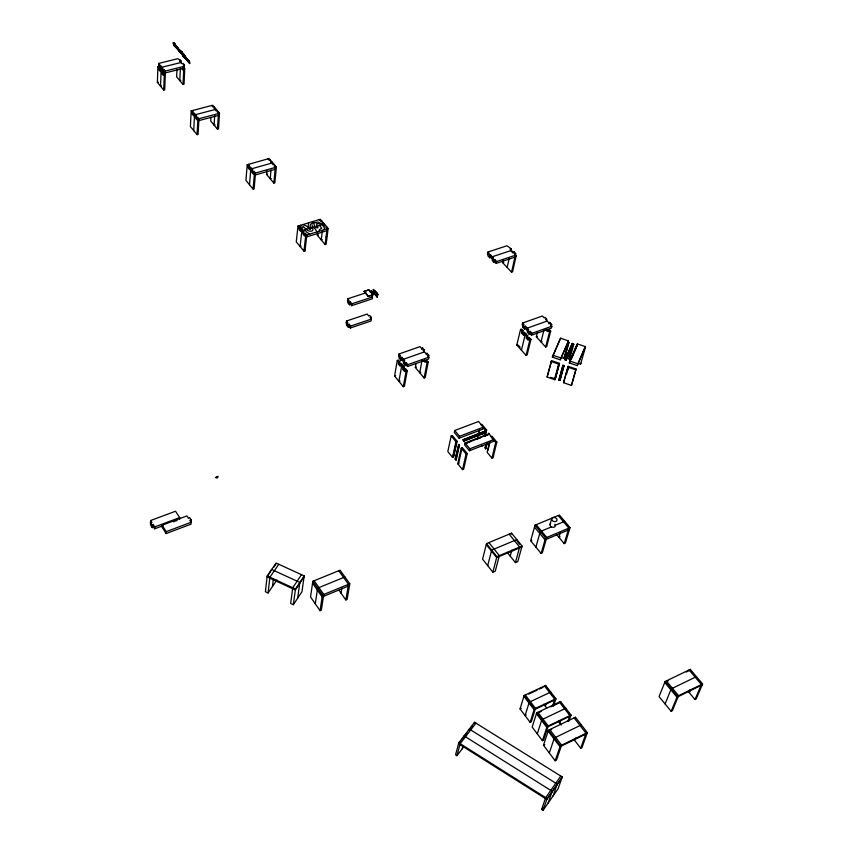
<?xml version="1.0" encoding="UTF-8"?>
<svg xmlns="http://www.w3.org/2000/svg" width="853" height="853" viewBox="0 0 853 853"><rect width="100%" height="100%" fill="white"/><g stroke="black" fill="none" stroke-linecap="round" stroke-linejoin="round"><path stroke-width="1.28" d="M398.447 364.114L398.447 361.832L397.295 360.435L398.415 360.041L399.79 361.704L399.79 363.986L398.447 364.114L400.228 366.268L400.238 363.986L401.123 363.314L404.205 367.035L404.194 369.317L402.851 369.434L402.861 367.153L400.238 363.986M423.674 351.617L424.367 350.114L422.566 347.981L421.681 348.642L419.985 346.627L399.033 353.974L400.42 355.637L399.076 355.754L399.065 358.047L400.857 360.201L401.752 359.539L401.763 357.247L400.867 357.908L400.857 360.201M401.763 357.247L404.844 360.958L403.49 361.075L403.49 363.367L405.282 365.542L406.177 364.871L406.188 362.568L405.292 363.239L405.282 365.542M176.731 47.512C180.207 51.862 174.438 43.546 178.277 48.514M397.295 360.435L394.566 376.034L403.298 386.686L404.407 386.281L407.244 370.692L405.548 368.645L404.653 369.317L404.642 371.609L402.851 369.434M188.716 62.568L189.313 62.621C190.176 66.278 188.929 57.162 189.099 62.013C187.5 62.002 187.532 60.328 188.012 59.838C186.86 57.418 186.946 62.866 188.332 60.798C187.138 60.563 189.387 60.371 186.285 58.718M163.712 90.077L164.288 74.488L163.222 73.219L164.085 72.761L165.311 74.232L164.725 89.81L163.712 90.077L157.378 82.378L157.901 66.811L158.925 66.555M158.69 65.297L158.754 63.41L177.893 58.665L181.273 61.213L180.953 62.802M323.82 229.798L324.503 228.124C323.554 225.043 319.491 222.75 316.388 223.731C317.423 226.077 320.11 229.979 314.746 226.759M503.377 260.218L502.801 262.809L511.533 272.16L512.536 271.83L516.086 256.305L514.924 255.079L515.681 253.544L513.879 251.646L513.133 253.17L510.51 250.387L511.256 248.863L507.002 245.76L487.852 252.061L489.227 253.533L487.98 253.629L487.905 255.868L489.675 257.777L490.475 257.201L490.55 254.962L489.75 255.548L489.675 257.777M184.173 66.619L184.504 65.02L183.32 65.073L184.344 66.278L184.259 68.155L165.077 72.974L165.141 71.087L163.915 69.605L163.062 70.063L163.392 75.384L162.102 73.816L161.931 71.652L160.033 69.37L160.886 68.922L163.115 71.599L161.931 71.652M490.55 254.962L493.61 258.256L492.362 258.352L492.277 260.591L494.068 262.511L494.857 261.924L494.943 259.685L494.143 260.272L494.068 262.511M150.586 522.399L150.661 520.501L175.526 511.246L179.684 517.579L179.578 519.477M175.025 46.499L174.993 44.356L174.108 45.433L174.449 43.076L175.014 46.414M174.257 45.604L174.449 43.076M163.403 525.533L154.692 528.796L154.777 526.898L153.199 524.446L152.079 525.267L152.303 527.644L153.423 526.823L153.199 524.446M175.164 46.67L175.11 44.196M176.848 46.574L176.39 48.099L177.285 49.058L176.699 46.393L176.443 46.872L175.878 45.721L175.377 46.915L175.355 44.143M175.526 47.086C175.697 44.676 176.4 45.785 175.419 45.827M175.878 47.501L175.569 46.137M176.027 47.683L175.974 46.137M177.125 47.555C178.16 47.022 176.443 50.775 176.699 46.393M178.767 49.431L177.637 47.928L178.032 48.568M176.955 69.413L176.635 76.855L183.022 84.479L184.024 84.223L184.749 68.698L183.896 67.696M177.691 48.728L177.882 47.864M178.714 50.487C179.738 47.427 177.051 50.658 179.642 50.69M180.047 51.649C178.085 50.871 179.684 48.77 181.145 51.606L181.934 54.613L182.009 52.033M179.226 51.425L179.482 49.741L180.26 51.393M179.322 51.191L179.258 50.562M179.631 51.521L179.503 50.508M179.834 50.722L179.567 50.06L180.004 50.604M180.367 51.297L179.962 50.647L180.612 51.244M180.516 52.843C179.748 52.865 180.591 49.282 180.644 52.459M181.572 51.702L180.825 53.312L180.772 51.34M180.825 53.312L181.007 50.849M180.367 68.251L179.823 80.662L180.825 80.406M181.934 54.613L182.03 52.417M191.317 520.106L189.611 517.526L188.513 518.336L186.903 515.916L162.081 525.213L161.995 527.111L166.143 533.541L190.997 524.168L191.115 522.271L189.792 520.266L191.317 520.106L190.88 521.524M183.971 54.24L183.779 56.767L183.726 54.293M183.022 84.479L183.736 68.954L182.723 67.75L182.393 69.349L183.651 70.831M184.802 57.311L184.227 55.893L184.685 57.503M184.557 57.375L184.643 55.37M184.611 56.191C182.414 53.44 186.434 63.101 184.898 55.306M184.909 58.1C185.4 54.016 185.986 59.454 187.084 59.838M185.058 58.271L185.165 56.959L185.474 57.535M185.368 57.055L185.57 58.878L185.346 57.258M185.57 58.878L185.517 57.322M186.412 57.769L186.903 60.254L186.253 57.588M187.265 59.443C188.545 59.806 186.402 60.862 186.519 59.22M187.948 60.009L188.598 60.606M188.502 62.216L188.023 60.968M166.143 533.541L166.239 531.643L162.081 525.213M521.663 333.075L521.78 330.804L520.554 329.461L521.609 329.087L523.07 330.697L522.964 332.958L524.382 334.515L523.561 335.165L521.663 333.075L522.964 332.958M524.531 329.109L524.648 326.827L525.469 326.187L525.352 328.469L524.531 329.109L522.633 327.019L522.75 324.748L524.051 324.63L522.58 323.02L542.433 315.994L544.235 317.934L545.035 317.305L546.954 319.363L545.664 319.48L548.948 323.031L549.759 322.391L551.678 324.46L550.846 325.974M523.561 335.165L523.667 332.894L524.488 332.243L527.751 335.837L527.634 338.108L526.333 338.225L526.45 335.954L523.667 332.894M210.958 117.362L210.734 121.105L217.462 129.155L218.485 128.878L219.498 113.268L212.717 105.228L191.189 110.89L190.39 126.543L197.054 134.667L198.088 134.39L198.952 118.727L197.661 117.17L196.787 117.661L196.936 119.857L195.572 118.204L195.422 116.008L196.638 115.944L194.292 113.118L193.428 113.598L193.578 115.795L192.224 114.142L192.064 111.956L193.279 111.892L192.224 110.623M525.469 326.187L528.743 329.77L527.442 329.887L527.325 332.169L529.233 334.269L530.054 333.619L530.171 331.337L529.35 331.988L529.233 334.269M520.554 329.461L516.801 345.06L526.056 355.36L527.111 354.976L530.971 339.377L529.18 337.404L528.359 338.044L528.242 340.315L526.333 338.225M193.716 130.594L194.537 114.942L216.097 109.237M197.054 134.667L197.907 119.004L191.189 110.89M214.711 115.134L214.092 125.114L215.116 124.847M217.462 129.155L218.464 113.534L217.398 112.265L218.603 112.201M266.946 170.739L266.594 174.502L273.824 183.075L274.858 182.777L276.361 167.103L269.068 158.541L247.21 164.714L245.941 180.42L253.096 189.078L254.151 188.78L255.495 173.063L254.098 171.4L253.234 171.922L253.341 174.14L251.87 172.381L251.763 170.163L253 170.088L250.483 167.071L249.62 167.593L249.726 169.811L248.266 168.062L248.159 165.845L249.396 165.77L248.266 164.416M177.349 48.173C176.102 45.838 178.362 50.135 176.976 48.024M249.513 184.738L250.814 169.022L272.704 162.806M253.096 189.078L254.429 173.362L247.21 164.714M186.914 59.39L186.274 58.868L186.871 59.827M271.019 170.014L270.198 178.778L271.233 178.48M179.269 50.295L179.759 50.658M273.824 183.075L275.316 167.401L274.165 166.047L275.402 165.972M317.668 232.805L317.359 235.321L325.11 244.523L326.166 244.193L328.149 228.465L320.333 219.274L298.006 226.056L296.268 241.826L303.945 251.113L305.022 250.782L306.835 235.012L305.353 233.232L304.468 233.797L304.542 236.057L302.964 234.159L302.89 231.909L304.169 231.813L301.461 228.583L300.587 229.148L300.661 231.398L299.094 229.521L299.019 227.271L300.299 227.186L299.083 225.725M303.945 251.113L305.758 235.343L298.006 226.056M301.482 574.677L292.739 587.738L290.66 603.444L293.347 604.692L301.994 591.63L304.19 575.914L276.095 563.055L267.213 575.967L265.39 591.726L268.066 592.963L276.862 580.051M268.066 592.963L269.911 577.214L278.782 564.281M316.985 231.899L315.226 228.913L312.177 226.471L312.219 224.872M272.48 586.48L273.418 578.601M322.306 231.11L321.218 239.906L322.285 239.576M325.11 244.523L327.083 228.796L325.846 227.346L327.115 227.25M177.829 48.77L178.437 50.05M178.831 49.911L178.352 49.602L178.949 50.785M179.194 49.954L179.173 49.474M186.679 58.761L187.159 59.326M293.347 604.692L295.469 588.996L304.19 575.914M297.686 598.134L299.84 582.428L271.67 569.484L267.842 575.839M347.512 300.683L347.789 298.785L365.958 292.803M346.19 322.903L346.457 321.027L367.163 314.075L368.763 316.005L369.637 315.375L371.343 317.412L370.735 318.915M371.94 296.812L372.537 295.287L371.236 295.394L372.548 296.951L372.249 298.838L351.649 305.673L351.926 303.775L350.338 301.866L349.442 302.484L349.485 304.756L350.37 304.126L350.338 301.866M338.982 590.276L345.849 599.936L347.139 599.403L349.794 583.761L340.07 570.209L312.816 581.288L310.535 596.983L320.056 610.663L321.357 610.119L323.767 594.466L314.139 580.754M371.343 317.412L370.031 317.529L371.343 319.107L371.055 320.984L350.338 327.989L350.615 326.102L349.016 324.151L348.131 324.79L348.163 327.051L349.058 326.411L349.016 324.151M315.279 603.807L317.615 588.133L344.921 576.959M371.577 293.165L372.889 293.059L371.577 293.165L372.868 294.914L368.304 296.428L364.135 291.47L368.72 289.775L370.287 291.865L368.72 289.775M377.623 295.053L377.74 294.306L373.347 289.466L372.932 292.089L377.101 297.015L377.74 294.306L377.101 297.015M320.056 610.663L322.445 595.01L312.816 581.288M368.304 296.428L364.167 291.278M370.287 291.865L371.194 291.054L372.889 293.059M374.104 293.08L374.648 291.268M341.029 593.166L341.893 587.941M376.642 293.432L376.024 294.999M376.631 293.816L375.928 295.426L376.855 293.741M345.849 599.936L348.493 584.294L338.769 570.742M399.033 353.974L398.703 355.872L399.844 357.236M403.298 386.686L406.124 371.098L404.653 369.317M428.142 356.885L428.835 355.392L427.502 355.509L428.91 357.172L428.547 359.07L407.553 366.513L407.894 364.615L406.188 362.568M423.674 360.659L425.018 362.258L425.711 360.776L427.044 360.648L428.217 362.045L425.22 377.591L424.122 377.986L415.336 367.462L416.061 363.57M422.171 359.742L419.719 372.708L420.806 372.313M424.122 377.986L427.108 362.429L425.711 360.776M179.642 61.267L179.972 59.667M487.447 253.938L487.852 252.061M451.184 435.936L447.825 451.568L452.538 457.357L453.679 456.909L457.101 441.289L452.335 435.499L451.184 435.936L455.95 441.726L452.538 457.357M454.713 430.509L454.297 432.407L459.085 438.197L482.926 429.091L483.363 427.204L478.544 421.489L454.713 430.509L459.5 436.299L459.085 438.197M453.007 456.632L456.59 441.833L453.38 456.483L452.687 456.248L453.38 456.483M515.681 253.544L514.444 253.64L515.83 255.111L515.404 256.998L496.222 263.385L496.638 261.508L494.943 259.685M455.193 459.266L458.797 444.466L459.436 445.245L456.206 459.895L455.193 459.266L458.797 444.466M455.822 460.044L459.053 445.394L458.413 444.616M457.762 463.755L461.228 448.134L462.39 447.697L467.22 453.551L463.68 469.161L462.529 469.608L457.762 463.755L458.903 463.307M463.211 440.095L463.776 441.182L485.517 432.578L484.867 431.81L463.211 440.095L463.776 441.182M463.286 439.753L485.026 431.149L485.592 432.236L463.925 440.532L463.286 439.753L485.026 431.149M461.963 448.209L458.637 463.382M463.925 440.532L463.36 439.434M465.002 442.952L464.586 444.85L469.427 450.704L493.343 441.459L493.802 439.562L488.918 433.772L465.002 442.952L469.854 448.806L469.427 450.704M487.937 434.603L466.175 443.251L469.79 441.865M507.151 267.469L509.198 258.416M462.529 469.608L466.058 453.999L461.228 448.134M511.533 272.16L515.073 256.646L516.086 256.305M477.392 439.156L479.61 429.56M484.867 431.81L485.442 432.887M484.312 435.211L485.837 430.189L484.632 435.595M484.131 436.459L485.538 430.466L482.329 426.66M485.016 435.446L486.157 430.573M485.261 436.022L486.668 430.029L481.849 424.325L480.719 424.751M487.426 442.579L485.613 448.806L484.973 448.049L485.837 444.392M485.986 448.667L485.346 447.9L485.922 445.469M485.613 448.806L487.052 442.718M489.409 442.739L487.116 452.325L491.936 458.093L493.066 457.656L496.841 442.078L491.968 436.309L490.838 436.747M487.969 450.352L490.006 441.833M522.58 323.02L522.121 324.918L523.337 326.251M491.936 458.093L495.71 442.526L491.648 437.706M521.407 350.199L525.224 334.6L526.28 334.216M526.056 355.36L529.916 339.761L528.359 338.044M551.678 324.46L550.388 324.577L551.88 326.187L551.39 328.085L531.504 335.218L531.973 333.32L530.171 331.337M545.909 329.823L547.338 331.369L548.17 329.866L549.449 329.748L550.697 331.103L546.688 346.659L545.643 347.032L536.345 336.85L537.55 332.062M507.279 552.467L515.415 562.585L517.792 561.573L522.057 546.048L511.576 533.168L486.498 543.606L482.585 559.173L492.863 572.182L495.273 571.158L499.336 555.634L488.918 542.604M544.022 329.962L540.983 341.936L542.018 341.552M487.703 565.656L491.691 550.11L516.801 539.586L516.545 540.535M545.643 347.032L549.652 331.476L550.697 331.103M492.863 572.182L496.904 556.657L522.057 546.048M547.114 377.047L551.582 360.648L559.461 363.346L555.303 378.913L554.93 379.745L547.114 377.047L551.582 360.648M552.36 357.119L560.56 338.204L568.386 340.859L567.874 342.746L560.25 359.817L552.36 357.119L560.56 338.204M511.32 534.117L511.576 533.168M554.93 379.745L559.099 364.178M560.25 359.817L568.386 340.859M555.196 378.913L559.227 364.028L558.704 363.858L554.674 378.732L555.196 378.913L554.802 378.455M560.794 776.07L545.696 797.64L541.623 809.444L543.052 810.35L558.054 788.822L562.234 776.966L474.567 722.288L458.797 742.803L455.566 754.852L456.941 755.726L463.691 746.887M510.222 556.135L511.832 550.153M456.941 755.726L460.183 743.677L475.942 723.141M561.093 357.407L564.398 358.537L568.716 342.863L568.194 342.693L564.142 357.535L564.665 357.716L568.951 342.181L568.588 342.991M558.896 380.107L562.959 365.233L564.014 365.596L560.069 380.182L558.896 380.107L562.959 365.233M565.091 359.891L566.147 360.254L565.091 359.891L572.224 343.407L573.184 344.079M572.224 343.407L565.272 359.241L566.328 359.603L573.269 343.77M559.941 380.459L564.014 365.596M463.446 738.325L464.096 735.915L552.2 791.296L548.084 803.121M566.328 359.603L565.358 358.921M571.968 344.377L573.013 344.729M462.198 748.838L462.848 746.428M568.674 358.804L569.825 358.889L568.674 358.804L572.31 345.444M569.708 359.156L573.802 344.313L572.139 343.727M563.545 382.709L568.162 366.321L576.074 369.029L571.755 384.575L571.393 385.417L563.545 382.709L568.162 366.321M569.292 362.909L577.342 343.887L585.19 346.553L584.668 348.44L577.214 365.617L569.292 362.909L577.342 343.887M567.352 371.044L568.471 367.121L567.949 366.939M570.369 361.693L569.921 361.203L570.454 361.373M566.477 374.414L568.471 367.121M515.415 562.585L519.658 547.061L509.177 534.17M576.937 345.007L569.836 361.512M474.311 723.195L474.567 722.288M571.393 385.417L576.074 369.029M577.214 365.617L585.19 346.553M536.196 524.712L546.773 537.454L542.284 552.957L541.122 553.458L530.683 540.738L535.023 525.203L559.397 515.041L570.028 527.634L565.358 543.126L564.206 543.617L556.689 534.628M578.398 363.325L580.605 364.071L585.307 347.736L584.955 348.546M535.887 547.082L540.29 531.558L551.273 526.951M541.122 553.458L545.589 537.955L570.028 527.634M550.014 524.488L551.646 518.816M189.313 62.621L189.398 61L189.281 62.322M189.526 62.258L189.398 61M560.346 532.539L558.939 537.315L560.09 536.825M188.961 62.504L189.302 60.584M564.206 543.617L568.866 528.124L558.235 515.532M525.309 694.96L535.513 708.374L531.28 721.777L530.139 722.32L520.053 708.939L524.158 695.494L545.664 685.449L555.932 698.714L553.522 706.081M174.151 43.396L174.055 45.646L173.681 44.836M530.139 722.32L534.362 708.918L555.932 698.714M218.091 476.315L217.622 477.776L216.129 477.936M568.983 720.966L571.02 715.027L560.581 701.55L536.686 712.884L532.176 727.076L542.412 740.671L543.564 740.116L548.212 725.967L537.838 712.33M545.664 685.449L545.408 686.26L547.605 689.096M545.291 706.124L546.08 703.661M537.283 733.847L541.858 719.687L565.784 708.267L565.507 709.078L562.543 705.239M550.526 692.881L550.782 692.06L529.244 702.19L525.085 715.614L526.226 715.07M183.118 55.541L183.662 54.549L183.555 56.799L182.766 53.856M183.363 55.488L183.662 54.549M552.787 705.399L554.802 699.257L544.534 685.972M542.412 740.671L547.061 726.521L571.02 715.027M549.748 729.592L561.605 745.181L556.465 760.151L555.164 760.791L543.478 745.255L548.447 730.221L575.412 717.245L587.344 732.62L581.97 747.612L580.69 748.241L574.783 740.543L575.668 738.048M560.314 702.36L560.581 701.55M549.311 752.996L554.354 737.994L581.351 724.901L581.032 725.818M559.835 723.088L560.634 720.71M183.31 56.863L183.832 54.741M567.842 721.51L569.879 715.571L559.44 702.083M555.164 760.791L560.293 745.821L587.344 732.62M543.052 810.35L547.136 798.547L562.234 776.966M575.093 718.151L575.412 717.245M553.096 795.945L557.233 784.099L469.353 729.07L469.097 729.987L472.082 726.106M580.69 748.241L586.054 733.249L574.122 717.863M181.465 51.745L181.902 54.229M185.24 56.693L185.762 57.258M373.891 292.814L374.723 291.513M374.456 293.208L375.299 291.086L376.994 293.08L376.152 295.202L374.232 293.283M689.874 689.938L688.904 692.252L694.992 699.545L696.187 698.948L702.595 683.935L690.28 669.36L665.105 681.536L659.07 696.602L671.151 711.317L672.367 710.72L678.572 695.707L666.321 680.95L665.393 683.264M665.095 703.938L671.204 688.893L696.421 676.621M671.151 711.317L677.346 696.304L702.595 683.935M690.28 669.36L689.906 670.266L686.302 672.015M694.992 699.545L701.39 684.522L689.075 669.936M580.605 364.071L580.957 363.261M571.595 358.644L573.781 353.547M574.218 352.673L576.404 347.576M573.802 344.313L572.758 343.962M564.398 358.537L564.27 357.268M566.147 360.254L573.099 344.42M568.194 342.693L568.716 342.863M559.461 363.346L559.099 364.306L551.209 361.469M421.872 349.485L422.566 347.981M426.329 354.752L427.022 353.249L428.835 355.392M176.219 46.073L176.699 46.574M548.927 323.905L549.759 322.391M304.052 576.873L295.341 589.945L267.096 576.927M178.309 48.824L177.563 48.973L178.192 50.114M273.77 567.224L275.977 564.004M541.623 809.444L543.062 807.375M561.914 777.861L546.826 799.442L458.551 743.72L460.823 740.767M462.337 738.794L466.847 732.919M427.022 353.249L426.148 353.91L423.035 350.231L424.367 350.114M216.843 476.646L215.777 477.424L217.28 477.275M513.879 251.646L513.101 252.221L510.019 248.959L511.256 248.863M370.319 291.662L371.194 291.054M325.526 225.384L324.662 225.949L321.933 222.74L323.202 222.644M321.624 220.788L320.749 221.343L319.267 219.594M273.92 164.234L273.056 164.746L270.518 161.761L271.744 161.686M270.273 159.948L269.42 160.471L268.023 158.839M217.227 110.57L216.363 111.05L214.007 108.246L215.201 108.182M213.836 106.55L212.973 107.03L211.683 105.495M163.915 69.605L164.085 71.78L163.232 72.238L161.931 70.671L161.761 68.507L162.944 68.443L160.727 65.766L159.863 66.225L160.204 71.535L157.901 66.811M160.727 65.766L160.897 67.941L160.033 68.389L158.743 66.843L158.573 64.668L159.756 64.615L158.754 63.41M688.904 692.252L690.088 691.666M702.211 684.842L676.973 697.221L664.732 682.443L668.336 680.705M543.478 745.255L544.779 744.626M551.656 729.432L548.148 731.128L559.984 746.727L587.013 733.527L585.521 731.607M541.207 711.423L536.43 713.694L546.794 727.332L570.742 715.838L568.503 712.937M550.761 706.892L559.12 702.925M520.053 708.939L521.194 708.406M528.689 694.075L537.049 690.173M539.437 689.053L543.02 687.379M569.463 529.51L545.046 539.832L534.49 527.09M530.683 540.738L531.846 540.248M521.801 546.986L496.659 557.595L486.263 544.555M554.93 525.416L564.697 521.322M322.445 595.01L349.794 583.761M349.474 585.648L322.157 596.908L312.539 583.185M469.854 448.806L493.802 439.562M481.881 446.055L483.001 445.618M466.058 453.999L467.22 453.551M495.71 442.526L496.841 442.078M477.019 439.082L480.634 437.696M484.248 436.309L487.863 434.923M455.95 441.726L457.101 441.289M485.538 430.466L486.668 430.029M464.341 439.956L467.956 438.57M477.573 434.881L483.587 432.588M464 440.212L485.666 431.917M463.851 440.873L485.517 432.578M459.5 436.299L483.363 427.204M166.239 531.643L191.115 522.271M154.777 526.898L179.684 517.579M173.362 521.812L177.093 520.405M536.345 336.85L537.379 336.477M529.916 339.761L530.971 339.377M516.801 345.06L517.846 344.687M531.973 333.32L551.88 326.187M400.036 380.95L398.916 381.344L401.699 365.756L402.819 365.351M427.108 362.429L428.217 362.045M415.336 367.462L416.424 367.078M406.124 371.098L407.244 370.692M547.146 321.08L527.261 328.149L526.802 330.058L525.352 328.469M394.566 376.034L395.675 375.64M407.894 364.615L428.91 357.172M424.431 351.884L403.448 359.284L403.117 361.182L401.752 359.539M350.615 326.102L371.343 319.107M496.638 261.508L515.83 255.111M502.801 262.809L503.803 262.468M377.74 294.317L373.347 289.466M376.237 295.309L376.994 293.08M511.405 250.419L492.234 256.774L491.829 258.651L490.475 257.201M351.926 303.775L372.548 296.951M372.932 292.089L377.325 296.94M368.336 296.226L372.9 294.722M364.135 291.47L368.688 289.977M301.162 246.122L300.096 246.453L301.866 230.694L324.236 223.859M305.758 235.343L328.149 228.465M306.622 236.921L326.848 230.694M317.359 235.321L318.414 234.991M254.429 173.362L276.361 167.103M255.324 174.961L275.135 169.299M266.594 174.502L267.639 174.204M197.907 119.004L219.498 113.268M198.845 120.625L218.347 115.422M157.378 82.378L158.391 82.123M161.558 85.961L160.535 86.217L161.089 70.639L162.113 70.383M183.736 68.954L184.749 68.698M164.288 74.488L165.311 74.232M188.023 61.416L188.513 60.776M165.141 71.087L184.344 66.278M184.6 56.426L184.483 55.829L184.696 57.258M186.903 59.603L187.607 59.795M188.001 61.277L187.276 60.542L187.767 59.902M181.113 62.461L161.942 67.238L161.878 69.125L160.897 67.941M179.482 50.956L179.471 51.5M181.145 51.606L180.196 51.564M182.286 52.353L181.401 51.788M182.457 52.449L182.937 55.935M182.595 52.609L181.231 52.374L182.179 54.549M181.785 54.176L181.646 52.225M178.437 49.73L177.723 49.325L178.437 48.61M179.045 49.485L178.448 50.178M179.514 50.284L179.706 51.894L179.279 51.383M173.809 45.71L173.266 42.714L173.852 44.335M152.303 527.644L150.64 525.053L150.405 522.676L151.951 522.505L150.661 520.501M402.861 367.153L404.205 367.035M398.447 361.832L399.79 361.704M521.78 330.804L523.07 330.697M547.338 331.369L548.618 331.252M526.45 335.954L527.751 335.837M522.633 327.019L523.934 326.912M348.163 327.051L346.478 324.993L346.446 322.733L347.757 322.615L346.457 321.027M346.478 324.993L347.8 324.876M349.485 304.756L347.811 302.73L347.768 300.459L349.08 300.352L347.789 298.785M158.914 69.978L160.097 69.925M162.102 73.816L163.286 73.763M181.273 61.213L180.1 61.267L182.35 63.922L183.192 63.474L184.504 65.02M158.743 67.813L159.927 67.76M188.705 61.832L188.097 61.171L188.63 61.821M181.326 51.766L181.988 52.278M577.278 345.838L576.756 345.657L577.193 346.147M552.861 355.232L560.762 357.929M569.815 361.022L577.737 363.73M562.841 365.51L563.886 365.873M567.789 367.153L575.711 369.861M559.024 379.83L560.069 380.182M564.483 381.717L563.844 381.813L564.366 381.995M550.835 377.378L554.183 378.529M302.826 224.595L306.27 225.874L310.204 229.489L308.178 226.013L308.647 222.825M267.213 575.967L295.469 588.996M458.797 742.803L547.136 798.547M309.746 234.117L306.728 232.176L304.66 229.457M306.462 229.286C309.532 233.264 316.868 230.438 310.396 227.111C309.287 225.064 311.665 222.153 313.819 223.475L314.8 226.738M321.186 223.55L317.647 222.015L314.704 222.772L312.465 221.663M319.928 226.013L321.752 228.231L319.555 229.553L319.203 231.216M300.64 225.256L301.45 228.124L302.602 228.092L302.996 226.344L306.376 229.308M487.98 253.629L489.75 255.548M492.362 258.352L494.143 260.272M494.857 261.924L496.222 263.385M548.17 329.866L549.652 331.476M546.709 329.183L547.989 330.569M522.75 324.748L524.648 326.827M527.442 329.887L529.35 331.988M530.054 333.619L531.504 335.218M518.613 345.54L520.159 347.256M371.162 291.257L372.857 293.261M371.545 293.368L372.868 294.914M424.549 359.998L426.351 362.141M484.952 431.469L485.592 432.236M158.573 64.668L159.863 66.225M161.761 68.507L163.062 70.063M164.085 71.78L165.077 72.974M399.076 355.754L400.867 357.908M403.49 361.075L405.292 363.239M406.177 364.871L407.553 366.513M665.105 681.536L677.346 696.304M535.023 525.203L545.589 537.955M347.768 300.459L349.442 302.484M350.37 304.126L351.649 305.673M346.446 322.733L348.131 324.79M349.058 326.411L350.338 327.989M455.566 459.117L456.206 459.895M517.291 541.452L519.552 544.225M486.498 543.606L496.904 556.657M551.262 693.83L552.723 695.728M554.194 697.637L555.666 699.535L534.106 709.728L523.913 696.315M558.374 721.169L561.317 725.007M543.841 704.237L546.741 708.022M524.158 695.494L534.362 708.918M536.686 712.884L547.061 726.521M548.447 730.221L560.293 745.821M153.423 526.823L154.692 528.796M150.405 522.676L152.079 525.267M178.192 48.674L177.723 49.325M188.758 60.712L188.268 61.352M173.511 42.65L173.895 45.465M183.011 53.792L183.395 56.618M173.415 42.895L173.607 44.388M189.259 60.883L189.558 63.559M189.142 61.064L189.643 63.303M164.085 72.761L164.256 74.925M304.958 248.319L305.15 250.942M326.614 236.313A7.016 3.071 73 0 1 326.113 237.209M554.887 524.254A2.772 2.037 17.3 0 1 554.471 526.994A2.772 2.037 17.3 0 1 550.803 526.418A2.772 2.037 17.3 0 1 550.59 523.582M174.705 44.878L175.27 46.137L174.705 44.878M488.801 433.281L489.451 434.049L488.801 433.281M552.136 520.437A2.783 2.037 17.2 0 0 556.817 520.703A2.783 2.037 17.2 0 0 554.045 517.408A2.783 2.037 17.2 0 0 552.136 520.437"/></g></svg>
